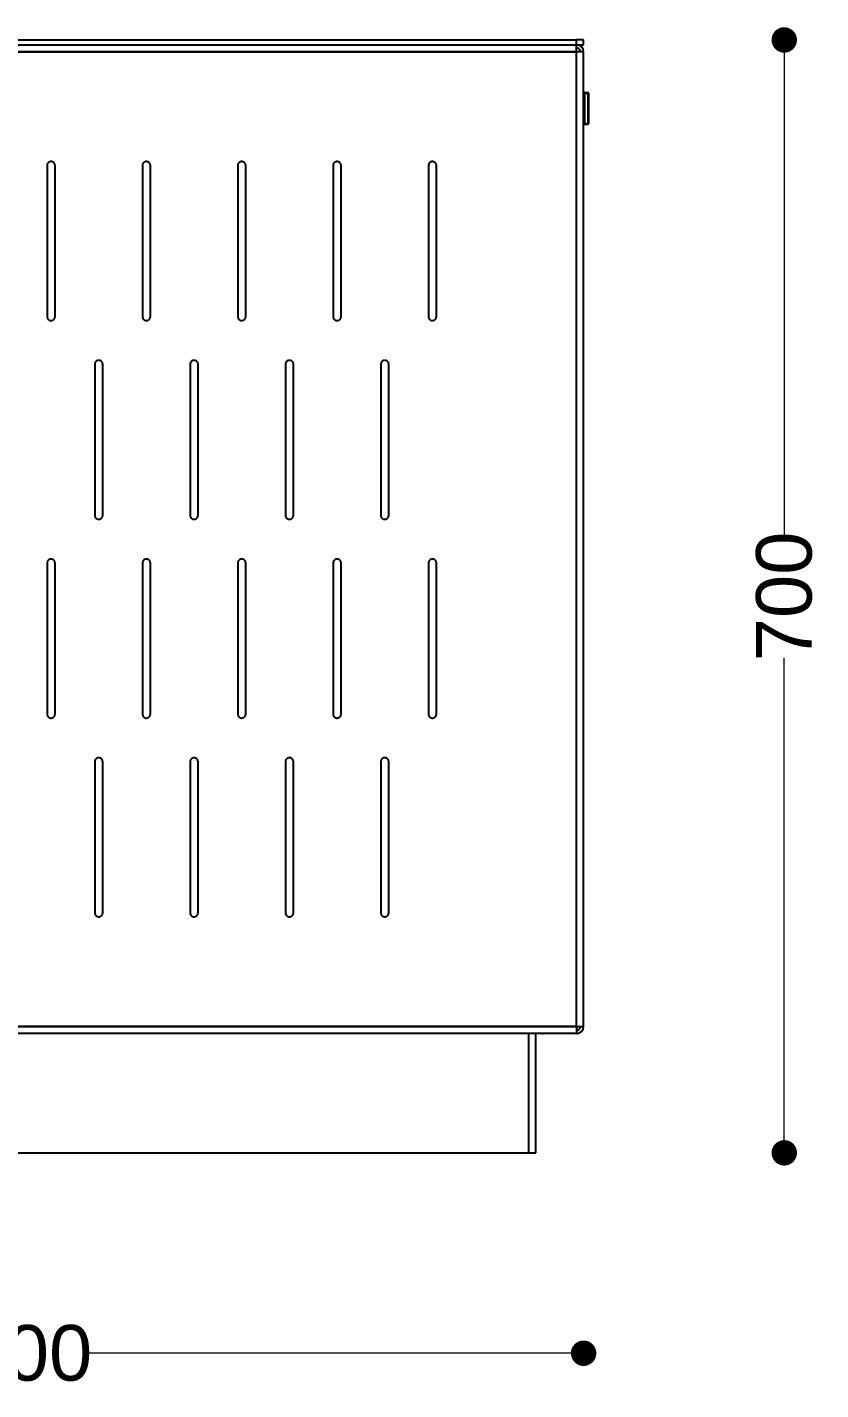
# Model space of a CAD drawing. Header units: millimetres. Extents: x 10366 to 13995, y 24552 to 29685.
# Drawn here: x 11172 to 11671, y 26145 to 27002 of the extents above; entities that cross this region are included whole.
import ezdxf

# ---------------------------------------------------------------- set-up
doc = ezdxf.new("R2010")
doc.units = ezdxf.units.MM
doc.header["$LTSCALE"] = 3
doc.layers.add('Default', color=7, linetype='Continuous')
doc.styles.get("Standard").update_dxf_attribs({"font": 'arial.ttf'})
doc.dimstyles.new('MATEUSZ', dxfattribs={"dimtxt": 35, "dimasz": 16, "dimexe": 0.18, "dimexo": 0.0625, "dimgap": 0.09, "dimtad": 0, "dimdec": 0, "dimdsep": 46, "dimtxsty": 'Standard', "dimblk": 'DOT', "dimcen": 0.09, "dimse1": 1, "dimse2": 1, "dimadec": 0, "dimazin": 0, "dimtfac": 1, "dimtdec": 0, "dimtofl": 0, "dimtmove": 0, "dimatfit": 3, "dimfxl": 1, "dimtolj": 1, "dimtzin": 0, "dimlwd": 9, "dimlwe": 9, "dimarcsym": 0})

# ---------------------------------------------------------------- blocks, each defined once
blk = doc.blocks.new('_Dot')
at = {"color": 0, "linetype": 'ByBlock', "lineweight": -2}
blk.add_line((-0.5, 0), (-1, 0), dxfattribs=at)
at = {"color": 0, "linetype": 'ByBlock', "const_width": 0.5}
blk.add_lwpolyline([(-0.25, 0, 1), (0.25, 0, 1)], format="xyb", close=True, dxfattribs=at)
blk = doc.blocks.new('*D25')
at = {"color": 0, "lineweight": 9, "transparency": 16777216}
for p, q in [((10838.08, 26167.83), (11133.53, 26167.83)), ((11506.08, 26167.83), (11210.63, 26167.83))]:
    blk.add_line(p, q, dxfattribs=at)
at = {"layer": 'Defpoints', "color": 0, "transparency": 16777216}
for p in [(10822.08, 26373.37), (11522.08, 26373.37), (11522.08, 26167.83)]:
    blk.add_point(p, dxfattribs=at)
at = {"color": 0, "lineweight": 9, "transparency": 16777216, "xscale": 16, "yscale": 16, "zscale": 16, "rotation": 180}
blk.add_blockref('_Dot', (10822.08, 26167.83), dxfattribs=at)
at = {"color": 0, "lineweight": 9, "transparency": 16777216, "xscale": 16, "yscale": 16, "zscale": 16}
blk.add_blockref('_Dot', (11522.08, 26167.83), dxfattribs=at)
at = {"color": 0, "transparency": 16777216, "insert": (11172.08, 26167.83), "char_height": 35, "attachment_point": 5}
blk.add_mtext('\\A1;700', dxfattribs=at)
blk = doc.blocks.new('*D26')
at = {"color": 0, "lineweight": 9, "transparency": 16777216}
for p, q in [((11648.36, 26977.88), (11648.36, 26682.43)), ((11648.36, 26309.88), (11648.36, 26605.32))]:
    blk.add_line(p, q, dxfattribs=at)
at = {"layer": 'Defpoints', "color": 0, "transparency": 16777216}
for p in [(11522.08, 26993.88), (11648.36, 26993.88), (11492, 26293.88)]:
    blk.add_point(p, dxfattribs=at)
at = {"color": 0, "lineweight": 9, "transparency": 16777216, "xscale": 16, "yscale": 16, "zscale": 16}
for p, rotation in [((11648.36, 26993.88), 90), ((11648.36, 26293.88), 270)]:
    blk.add_blockref('_Dot', p, dxfattribs=dict(at, rotation=rotation))
at = {"color": 0, "transparency": 16777216, "insert": (11648.36, 26643.88), "char_height": 35, "attachment_point": 5, "rotation": 90}
blk.add_mtext('\\A1;700', dxfattribs=at)

msp = doc.modelspace()

# ---------------------------------------------------------------- linework, layer by layer
at = {"layer": 'Default'}
for p, q in [((10826.57, 26993.88), (11517.59, 26993.88)), ((10826.57, 26990.88), (11517.59, 26990.88)), ((11517.59, 26990.88), (11517.59, 26993.88)), ((11522.08, 26990.88), (11522.08, 26993.88)), ((11517.59, 26986.39), (10826.57, 26986.39)), ((10826.57, 26986.39), (11517.59, 26986.39)), ((11517.59, 26373.37), (11517.59, 26986.39)), ((11522.08, 26373.37), (11522.08, 26986.39)), ((11522.16, 26960.48), (11522.16, 26941.28)), ((11522.56, 26960.88), (11524.76, 26960.88)), ((11522.56, 26960.48), (11522.56, 26941.28)), ((11522.56, 26960.48), (11524.76, 26960.48)), ((11524.76, 26960.48), (11524.76, 26941.28)), ((11525.16, 26960.48), (11525.16, 26941.28)), ((11522.56, 26941.28), (11524.76, 26941.28)), ((11522.56, 26940.88), (11524.76, 26940.88)), ((11184.45, 26914.88), (11184.45, 26819.88)), ((11189.45, 26819.88), (11189.45, 26914.88)), ((11244.45, 26914.88), (11244.45, 26819.88)), ((11249.45, 26819.88), (11249.45, 26914.88)), ((11304.45, 26914.88), (11304.45, 26819.88)), ((11309.45, 26819.88), (11309.45, 26914.88)), ((11364.45, 26914.88), (11364.45, 26819.88)), ((11369.45, 26819.88), (11369.45, 26914.88)), ((11424.45, 26914.88), (11424.45, 26819.88)), ((11429.45, 26819.88), (11429.45, 26914.88)), ((11214.45, 26789.88), (11214.45, 26694.88)), ((11219.45, 26694.88), (11219.45, 26789.88)), ((11274.45, 26789.88), (11274.45, 26694.88)), ((11279.45, 26694.88), (11279.45, 26789.88)), ((11334.45, 26789.88), (11334.45, 26694.88)), ((11339.45, 26694.88), (11339.45, 26789.88)), ((11394.45, 26789.88), (11394.45, 26694.88)), ((11399.45, 26694.88), (11399.45, 26789.88)), ((11184.45, 26664.88), (11184.45, 26569.88)), ((11189.45, 26569.88), (11189.45, 26664.88)), ((11244.45, 26664.88), (11244.45, 26569.88)), ((11249.45, 26569.88), (11249.45, 26664.88)), ((11304.45, 26664.88), (11304.45, 26569.88)), ((11309.45, 26569.88), (11309.45, 26664.88)), ((11364.45, 26664.88), (11364.45, 26569.88)), ((11369.45, 26569.88), (11369.45, 26664.88)), ((11424.45, 26664.88), (11424.45, 26569.88)), ((11429.45, 26569.88), (11429.45, 26664.88)), ((11214.45, 26539.88), (11214.45, 26444.88)), ((11219.45, 26444.88), (11219.45, 26539.88)), ((11274.45, 26539.88), (11274.45, 26444.88)), ((11279.45, 26444.88), (11279.45, 26539.88)), ((11334.45, 26539.88), (11334.45, 26444.88)), ((11339.45, 26444.88), (11339.45, 26539.88)), ((11394.45, 26539.88), (11394.45, 26444.88)), ((11399.45, 26444.88), (11399.45, 26539.88)), ((10826.57, 26373.37), (11517.59, 26373.37)), ((11517.59, 26373.37), (10826.65, 26373.37)), ((11517.59, 26368.88), (10826.57, 26368.88)), ((11487.51, 26293.88), (11487.51, 26368.88)), ((11492, 26293.88), (11492, 26368.88)), ((10856.65, 26293.88), (11487.51, 26293.88))]:
    msp.add_line(p, q, dxfattribs=at)
for points in [[(11522.08, 26993.88, 0), (11522.08, 26993.88, 0), (11522.08, 26993.88, 0), (11522.08, 26993.88, 0), (11522.08, 26993.88, 0), (11522.08, 26993.88, 0), (11522.08, 26993.88, 0), (11522.08, 26993.88, 0), (11522.08, 26993.88, 0), (11522.08, 26993.88, 0), (11522.08, 26993.88, 0), (11522.08, 26993.88, 0), (11522.07, 26993.88, 0), (11522.07, 26993.88, 0), (11522.05, 26993.88, 0), (11521.95, 26993.88, 0), (11521.52, 26993.88, 0), (11517.59, 26993.88, 0)], [(11517.59, 26990.88, 0), (11522.08, 26990.88, 0)], [(11517.59, 26986.39, 0), (11517.59, 26989.56, 0), (11517.59, 26990.56, 0), (11517.59, 26990.8, 0), (11517.59, 26990.86, 0), (11517.59, 26990.87, 0), (11517.59, 26990.87, 0), (11517.59, 26990.88, 0), (11517.59, 26990.88, 0), (11517.59, 26990.88, 0), (11517.59, 26990.88, 0), (11517.59, 26990.88, 0), (11517.59, 26990.88, 0), (11517.59, 26990.88, 0), (11517.59, 26990.88, 0), (11517.59, 26990.88, 0), (11517.59, 26990.88, 0), (11517.59, 26990.88, 0), (11517.59, 26990.88, 0)], [(11522.08, 26986.39, 0), (11522.08, 26986.39, 0), (11522.08, 26986.39, 0), (11522.08, 26986.39, 0), (11522.08, 26986.39, 0), (11522.08, 26986.39, 0), (11522.08, 26986.39, 0), (11522.08, 26986.39, 0), (11522.08, 26986.39, 0), (11522.08, 26986.39, 0), (11522.08, 26986.39, 0), (11522.08, 26986.39, 0), (11522.07, 26986.39, 0), (11522.07, 26986.39, 0), (11522.05, 26986.39, 0), (11521.95, 26986.39, 0), (11521.52, 26986.39, 0), (11517.59, 26986.39, 0)], [(11522.56, 26960.48, 0), (11522.16, 26960.48, 0)], [(11522.56, 26960.88, 0), (11522.56, 26960.88, 0), (11522.56, 26960.88, 0), (11522.56, 26960.88, 0), (11522.56, 26960.88, 0), (11522.56, 26960.88, 0), (11522.56, 26960.88, 0), (11522.56, 26960.88, 0), (11522.56, 26960.88, 0), (11522.56, 26960.88, 0), (11522.56, 26960.88, 0), (11522.56, 26960.88, 0), (11522.56, 26960.88, 0), (11522.56, 26960.88, 0), (11522.56, 26960.87, 0), (11522.56, 26960.83, 0), (11522.56, 26960.48, 0)], [(11524.76, 26960.48, 0), (11524.76, 26960.88, 0)], [(11525.16, 26960.48, 0), (11525.16, 26960.48, 0), (11525.16, 26960.48, 0), (11525.16, 26960.48, 0), (11525.16, 26960.48, 0), (11525.16, 26960.48, 0), (11525.16, 26960.48, 0), (11525.16, 26960.48, 0), (11525.16, 26960.48, 0), (11525.16, 26960.48, 0), (11525.16, 26960.48, 0), (11525.16, 26960.48, 0), (11525.16, 26960.48, 0), (11525.15, 26960.48, 0), (11525.15, 26960.48, 0), (11525.11, 26960.48, 0), (11524.76, 26960.48, 0)], [(11522.16, 26941.28, 0), (11522.16, 26941.28, 0), (11522.16, 26941.28, 0), (11522.16, 26941.28, 0), (11522.16, 26941.28, 0), (11522.16, 26941.28, 0), (11522.16, 26941.28, 0), (11522.16, 26941.28, 0), (11522.16, 26941.28, 0), (11522.16, 26941.28, 0), (11522.16, 26941.28, 0), (11522.16, 26941.28, 0), (11522.16, 26941.28, 0), (11522.16, 26941.28, 0), (11522.17, 26941.28, 0), (11522.21, 26941.28, 0), (11522.56, 26941.28, 0)], [(11522.56, 26941.28, 0), (11522.56, 26940.88, 0)], [(11524.76, 26940.88, 0), (11524.76, 26940.88, 0), (11524.76, 26940.88, 0), (11524.76, 26940.88, 0), (11524.76, 26940.88, 0), (11524.76, 26940.88, 0), (11524.76, 26940.88, 0), (11524.76, 26940.88, 0), (11524.76, 26940.88, 0), (11524.76, 26940.88, 0), (11524.76, 26940.88, 0), (11524.76, 26940.88, 0), (11524.76, 26940.88, 0), (11524.76, 26940.88, 0), (11524.76, 26940.89, 0), (11524.76, 26940.93, 0), (11524.76, 26941.28, 0)], [(11524.76, 26941.28, 0), (11525.16, 26941.28, 0)], [(11186.95, 26917.38, 0), (11186.71, 26917.36, 0), (11186.48, 26917.33, 0), (11186.25, 26917.28, 0), (11186.02, 26917.2, 0), (11185.81, 26917.1, 0), (11185.6, 26916.98, 0), (11185.4, 26916.84, 0), (11185.22, 26916.68, 0), (11185.06, 26916.51, 0), (11184.91, 26916.32, 0), (11184.78, 26916.11, 0), (11184.67, 26915.89, 0), (11184.58, 26915.66, 0), (11184.51, 26915.42, 0), (11184.47, 26915.17, 0), (11184.45, 26914.88, 0)], [(11189.45, 26914.88, 0), (11189.44, 26915.04, 0), (11189.42, 26915.27, 0), (11189.37, 26915.51, 0), (11189.29, 26915.74, 0), (11189.2, 26915.97, 0), (11189.08, 26916.19, 0), (11188.94, 26916.4, 0), (11188.77, 26916.59, 0), (11188.59, 26916.76, 0), (11188.39, 26916.92, 0), (11188.18, 26917.05, 0), (11187.95, 26917.17, 0), (11187.71, 26917.26, 0), (11187.46, 26917.32, 0), (11187.21, 26917.36, 0), (11186.95, 26917.38, 0)], [(11246.95, 26917.38, 0), (11246.71, 26917.36, 0), (11246.48, 26917.33, 0), (11246.25, 26917.28, 0), (11246.02, 26917.2, 0), (11245.81, 26917.1, 0), (11245.6, 26916.98, 0), (11245.4, 26916.84, 0), (11245.22, 26916.68, 0), (11245.06, 26916.51, 0), (11244.91, 26916.32, 0), (11244.78, 26916.11, 0), (11244.67, 26915.89, 0), (11244.58, 26915.66, 0), (11244.51, 26915.42, 0), (11244.47, 26915.17, 0), (11244.45, 26914.88, 0)], [(11249.45, 26914.88, 0), (11249.44, 26915.04, 0), (11249.42, 26915.27, 0), (11249.37, 26915.51, 0), (11249.29, 26915.74, 0), (11249.2, 26915.97, 0), (11249.08, 26916.19, 0), (11248.94, 26916.4, 0), (11248.77, 26916.59, 0), (11248.59, 26916.76, 0), (11248.39, 26916.92, 0), (11248.18, 26917.05, 0), (11247.95, 26917.17, 0), (11247.71, 26917.26, 0), (11247.46, 26917.32, 0), (11247.21, 26917.36, 0), (11246.95, 26917.38, 0)], [(11306.95, 26917.38, 0), (11306.71, 26917.36, 0), (11306.48, 26917.33, 0), (11306.25, 26917.28, 0), (11306.02, 26917.2, 0), (11305.81, 26917.1, 0), (11305.6, 26916.98, 0), (11305.4, 26916.84, 0), (11305.22, 26916.68, 0), (11305.06, 26916.51, 0), (11304.91, 26916.32, 0), (11304.78, 26916.11, 0), (11304.67, 26915.89, 0), (11304.58, 26915.66, 0), (11304.51, 26915.42, 0), (11304.47, 26915.17, 0), (11304.45, 26914.88, 0)], [(11309.45, 26914.88, 0), (11309.44, 26915.04, 0), (11309.42, 26915.27, 0), (11309.37, 26915.51, 0), (11309.29, 26915.74, 0), (11309.2, 26915.97, 0), (11309.08, 26916.19, 0), (11308.94, 26916.4, 0), (11308.77, 26916.59, 0), (11308.59, 26916.76, 0), (11308.39, 26916.92, 0), (11308.18, 26917.05, 0), (11307.95, 26917.17, 0), (11307.71, 26917.26, 0), (11307.46, 26917.32, 0), (11307.21, 26917.36, 0), (11306.95, 26917.38, 0)], [(11366.95, 26917.38, 0), (11366.71, 26917.36, 0), (11366.48, 26917.33, 0), (11366.25, 26917.28, 0), (11366.02, 26917.2, 0), (11365.81, 26917.1, 0), (11365.6, 26916.98, 0), (11365.4, 26916.84, 0), (11365.22, 26916.68, 0), (11365.06, 26916.51, 0), (11364.91, 26916.32, 0), (11364.78, 26916.11, 0), (11364.67, 26915.89, 0), (11364.58, 26915.66, 0), (11364.51, 26915.42, 0), (11364.47, 26915.17, 0), (11364.45, 26914.88, 0)], [(11369.45, 26914.88, 0), (11369.44, 26915.04, 0), (11369.42, 26915.27, 0), (11369.37, 26915.51, 0), (11369.29, 26915.74, 0), (11369.2, 26915.97, 0), (11369.08, 26916.19, 0), (11368.94, 26916.4, 0), (11368.77, 26916.59, 0), (11368.59, 26916.76, 0), (11368.39, 26916.92, 0), (11368.18, 26917.05, 0), (11367.95, 26917.17, 0), (11367.71, 26917.26, 0), (11367.46, 26917.32, 0), (11367.21, 26917.36, 0), (11366.95, 26917.38, 0)], [(11426.95, 26917.38, 0), (11426.71, 26917.36, 0), (11426.48, 26917.33, 0), (11426.25, 26917.28, 0), (11426.02, 26917.2, 0), (11425.81, 26917.1, 0), (11425.6, 26916.98, 0), (11425.4, 26916.84, 0), (11425.22, 26916.68, 0), (11425.06, 26916.51, 0), (11424.91, 26916.32, 0), (11424.78, 26916.11, 0), (11424.67, 26915.89, 0), (11424.58, 26915.66, 0), (11424.51, 26915.42, 0), (11424.47, 26915.17, 0), (11424.45, 26914.88, 0)], [(11429.45, 26914.88, 0), (11429.44, 26915.04, 0), (11429.42, 26915.27, 0), (11429.37, 26915.51, 0), (11429.29, 26915.74, 0), (11429.2, 26915.97, 0), (11429.08, 26916.19, 0), (11428.94, 26916.4, 0), (11428.77, 26916.59, 0), (11428.59, 26916.76, 0), (11428.39, 26916.92, 0), (11428.18, 26917.05, 0), (11427.95, 26917.17, 0), (11427.71, 26917.26, 0), (11427.46, 26917.32, 0), (11427.21, 26917.36, 0), (11426.95, 26917.38, 0)], [(11184.45, 26819.88, 0), (11184.46, 26819.71, 0), (11184.48, 26819.48, 0), (11184.53, 26819.24, 0), (11184.61, 26819.01, 0), (11184.7, 26818.78, 0), (11184.82, 26818.56, 0), (11184.97, 26818.36, 0), (11185.13, 26818.16, 0), (11185.31, 26817.99, 0), (11185.51, 26817.83, 0), (11185.72, 26817.7, 0), (11185.95, 26817.58, 0), (11186.19, 26817.49, 0), (11186.44, 26817.43, 0), (11186.69, 26817.39, 0), (11186.95, 26817.38, 0)], [(11186.95, 26817.38, 0), (11187.19, 26817.39, 0), (11187.42, 26817.42, 0), (11187.65, 26817.48, 0), (11187.88, 26817.55, 0), (11188.09, 26817.65, 0), (11188.3, 26817.77, 0), (11188.5, 26817.91, 0), (11188.68, 26818.07, 0), (11188.84, 26818.24, 0), (11188.99, 26818.44, 0), (11189.12, 26818.64, 0), (11189.23, 26818.86, 0), (11189.32, 26819.09, 0), (11189.39, 26819.33, 0), (11189.43, 26819.58, 0), (11189.45, 26819.88, 0)], [(11244.45, 26819.88, 0), (11244.46, 26819.71, 0), (11244.48, 26819.48, 0), (11244.53, 26819.24, 0), (11244.61, 26819.01, 0), (11244.7, 26818.78, 0), (11244.82, 26818.56, 0), (11244.97, 26818.36, 0), (11245.13, 26818.16, 0), (11245.31, 26817.99, 0), (11245.51, 26817.83, 0), (11245.72, 26817.7, 0), (11245.95, 26817.58, 0), (11246.19, 26817.49, 0), (11246.44, 26817.43, 0), (11246.69, 26817.39, 0), (11246.95, 26817.38, 0)], [(11246.95, 26817.38, 0), (11247.19, 26817.39, 0), (11247.42, 26817.42, 0), (11247.65, 26817.48, 0), (11247.88, 26817.55, 0), (11248.09, 26817.65, 0), (11248.3, 26817.77, 0), (11248.5, 26817.91, 0), (11248.68, 26818.07, 0), (11248.84, 26818.24, 0), (11248.99, 26818.44, 0), (11249.12, 26818.64, 0), (11249.23, 26818.86, 0), (11249.32, 26819.09, 0), (11249.39, 26819.33, 0), (11249.43, 26819.58, 0), (11249.45, 26819.88, 0)], [(11304.45, 26819.88, 0), (11304.46, 26819.71, 0), (11304.48, 26819.48, 0), (11304.53, 26819.24, 0), (11304.61, 26819.01, 0), (11304.7, 26818.78, 0), (11304.82, 26818.56, 0), (11304.97, 26818.36, 0), (11305.13, 26818.16, 0), (11305.31, 26817.99, 0), (11305.51, 26817.83, 0), (11305.72, 26817.7, 0), (11305.95, 26817.58, 0), (11306.19, 26817.49, 0), (11306.44, 26817.43, 0), (11306.69, 26817.39, 0), (11306.95, 26817.38, 0)], [(11306.95, 26817.38, 0), (11307.19, 26817.39, 0), (11307.42, 26817.42, 0), (11307.65, 26817.48, 0), (11307.88, 26817.55, 0), (11308.09, 26817.65, 0), (11308.3, 26817.77, 0), (11308.5, 26817.91, 0), (11308.68, 26818.07, 0), (11308.84, 26818.24, 0), (11308.99, 26818.44, 0), (11309.12, 26818.64, 0), (11309.23, 26818.86, 0), (11309.32, 26819.09, 0), (11309.39, 26819.33, 0), (11309.43, 26819.58, 0), (11309.45, 26819.88, 0)], [(11364.45, 26819.88, 0), (11364.46, 26819.71, 0), (11364.48, 26819.48, 0), (11364.53, 26819.24, 0), (11364.61, 26819.01, 0), (11364.7, 26818.78, 0), (11364.82, 26818.56, 0), (11364.97, 26818.36, 0), (11365.13, 26818.16, 0), (11365.31, 26817.99, 0), (11365.51, 26817.83, 0), (11365.72, 26817.7, 0), (11365.95, 26817.58, 0), (11366.19, 26817.49, 0), (11366.44, 26817.43, 0), (11366.69, 26817.39, 0), (11366.95, 26817.38, 0)], [(11366.95, 26817.38, 0), (11367.19, 26817.39, 0), (11367.42, 26817.42, 0), (11367.65, 26817.48, 0), (11367.88, 26817.55, 0), (11368.09, 26817.65, 0), (11368.3, 26817.77, 0), (11368.5, 26817.91, 0), (11368.68, 26818.07, 0), (11368.84, 26818.24, 0), (11368.99, 26818.44, 0), (11369.12, 26818.64, 0), (11369.23, 26818.86, 0), (11369.32, 26819.09, 0), (11369.39, 26819.33, 0), (11369.43, 26819.58, 0), (11369.45, 26819.88, 0)], [(11424.45, 26819.88, 0), (11424.46, 26819.71, 0), (11424.48, 26819.48, 0), (11424.53, 26819.24, 0), (11424.61, 26819.01, 0), (11424.7, 26818.78, 0), (11424.82, 26818.56, 0), (11424.97, 26818.36, 0), (11425.13, 26818.16, 0), (11425.31, 26817.99, 0), (11425.51, 26817.83, 0), (11425.72, 26817.7, 0), (11425.95, 26817.58, 0), (11426.19, 26817.49, 0), (11426.44, 26817.43, 0), (11426.69, 26817.39, 0), (11426.95, 26817.38, 0)], [(11426.95, 26817.38, 0), (11427.19, 26817.39, 0), (11427.42, 26817.42, 0), (11427.65, 26817.48, 0), (11427.88, 26817.55, 0), (11428.09, 26817.65, 0), (11428.3, 26817.77, 0), (11428.5, 26817.91, 0), (11428.68, 26818.07, 0), (11428.84, 26818.24, 0), (11428.99, 26818.44, 0), (11429.12, 26818.64, 0), (11429.23, 26818.86, 0), (11429.32, 26819.09, 0), (11429.39, 26819.33, 0), (11429.43, 26819.58, 0), (11429.45, 26819.88, 0)], [(11216.95, 26792.38, 0), (11216.71, 26792.36, 0), (11216.48, 26792.33, 0), (11216.25, 26792.28, 0), (11216.02, 26792.2, 0), (11215.81, 26792.1, 0), (11215.6, 26791.98, 0), (11215.4, 26791.84, 0), (11215.22, 26791.68, 0), (11215.06, 26791.51, 0), (11214.91, 26791.32, 0), (11214.78, 26791.11, 0), (11214.67, 26790.89, 0), (11214.58, 26790.66, 0), (11214.51, 26790.42, 0), (11214.47, 26790.17, 0), (11214.45, 26789.88, 0)], [(11219.45, 26789.88, 0), (11219.44, 26790.04, 0), (11219.42, 26790.27, 0), (11219.37, 26790.51, 0), (11219.29, 26790.74, 0), (11219.2, 26790.97, 0), (11219.08, 26791.19, 0), (11218.94, 26791.4, 0), (11218.77, 26791.59, 0), (11218.59, 26791.76, 0), (11218.39, 26791.92, 0), (11218.18, 26792.05, 0), (11217.95, 26792.17, 0), (11217.71, 26792.26, 0), (11217.46, 26792.32, 0), (11217.21, 26792.36, 0), (11216.95, 26792.38, 0)], [(11276.95, 26792.38, 0), (11276.71, 26792.36, 0), (11276.48, 26792.33, 0), (11276.25, 26792.28, 0), (11276.02, 26792.2, 0), (11275.81, 26792.1, 0), (11275.6, 26791.98, 0), (11275.4, 26791.84, 0), (11275.22, 26791.68, 0), (11275.06, 26791.51, 0), (11274.91, 26791.32, 0), (11274.78, 26791.11, 0), (11274.67, 26790.89, 0), (11274.58, 26790.66, 0), (11274.51, 26790.42, 0), (11274.47, 26790.17, 0), (11274.45, 26789.88, 0)], [(11279.45, 26789.88, 0), (11279.44, 26790.04, 0), (11279.42, 26790.27, 0), (11279.37, 26790.51, 0), (11279.29, 26790.74, 0), (11279.2, 26790.97, 0), (11279.08, 26791.19, 0), (11278.94, 26791.4, 0), (11278.77, 26791.59, 0), (11278.59, 26791.76, 0), (11278.39, 26791.92, 0), (11278.18, 26792.05, 0), (11277.95, 26792.17, 0), (11277.71, 26792.26, 0), (11277.46, 26792.32, 0), (11277.21, 26792.36, 0), (11276.95, 26792.38, 0)], [(11336.95, 26792.38, 0), (11336.71, 26792.36, 0), (11336.48, 26792.33, 0), (11336.25, 26792.28, 0), (11336.02, 26792.2, 0), (11335.81, 26792.1, 0), (11335.6, 26791.98, 0), (11335.4, 26791.84, 0), (11335.22, 26791.68, 0), (11335.06, 26791.51, 0), (11334.91, 26791.32, 0), (11334.78, 26791.11, 0), (11334.67, 26790.89, 0), (11334.58, 26790.66, 0), (11334.51, 26790.42, 0), (11334.47, 26790.17, 0), (11334.45, 26789.88, 0)], [(11339.45, 26789.88, 0), (11339.44, 26790.04, 0), (11339.42, 26790.27, 0), (11339.37, 26790.51, 0), (11339.29, 26790.74, 0), (11339.2, 26790.97, 0), (11339.08, 26791.19, 0), (11338.94, 26791.4, 0), (11338.77, 26791.59, 0), (11338.59, 26791.76, 0), (11338.39, 26791.92, 0), (11338.18, 26792.05, 0), (11337.95, 26792.17, 0), (11337.71, 26792.26, 0), (11337.46, 26792.32, 0), (11337.21, 26792.36, 0), (11336.95, 26792.38, 0)], [(11396.95, 26792.38, 0), (11396.71, 26792.36, 0), (11396.48, 26792.33, 0), (11396.25, 26792.28, 0), (11396.02, 26792.2, 0), (11395.81, 26792.1, 0), (11395.6, 26791.98, 0), (11395.4, 26791.84, 0), (11395.22, 26791.68, 0), (11395.06, 26791.51, 0), (11394.91, 26791.32, 0), (11394.78, 26791.11, 0), (11394.67, 26790.89, 0), (11394.58, 26790.66, 0), (11394.51, 26790.42, 0), (11394.47, 26790.17, 0), (11394.45, 26789.88, 0)], [(11399.45, 26789.88, 0), (11399.44, 26790.04, 0), (11399.42, 26790.27, 0), (11399.37, 26790.51, 0), (11399.29, 26790.74, 0), (11399.2, 26790.97, 0), (11399.08, 26791.19, 0), (11398.94, 26791.4, 0), (11398.77, 26791.59, 0), (11398.59, 26791.76, 0), (11398.39, 26791.92, 0), (11398.18, 26792.05, 0), (11397.95, 26792.17, 0), (11397.71, 26792.26, 0), (11397.46, 26792.32, 0), (11397.21, 26792.36, 0), (11396.95, 26792.38, 0)], [(11214.45, 26694.88, 0), (11214.46, 26694.71, 0), (11214.48, 26694.48, 0), (11214.53, 26694.24, 0), (11214.61, 26694.01, 0), (11214.7, 26693.78, 0), (11214.82, 26693.56, 0), (11214.97, 26693.36, 0), (11215.13, 26693.16, 0), (11215.31, 26692.99, 0), (11215.51, 26692.83, 0), (11215.72, 26692.7, 0), (11215.95, 26692.58, 0), (11216.19, 26692.49, 0), (11216.44, 26692.43, 0), (11216.69, 26692.39, 0), (11216.95, 26692.38, 0)], [(11216.95, 26692.38, 0), (11217.19, 26692.39, 0), (11217.42, 26692.42, 0), (11217.65, 26692.48, 0), (11217.88, 26692.55, 0), (11218.09, 26692.65, 0), (11218.3, 26692.77, 0), (11218.5, 26692.91, 0), (11218.68, 26693.07, 0), (11218.84, 26693.24, 0), (11218.99, 26693.44, 0), (11219.12, 26693.64, 0), (11219.23, 26693.86, 0), (11219.32, 26694.09, 0), (11219.39, 26694.33, 0), (11219.43, 26694.58, 0), (11219.45, 26694.88, 0)], [(11274.45, 26694.88, 0), (11274.46, 26694.71, 0), (11274.48, 26694.48, 0), (11274.53, 26694.24, 0), (11274.61, 26694.01, 0), (11274.7, 26693.78, 0), (11274.82, 26693.56, 0), (11274.97, 26693.36, 0), (11275.13, 26693.16, 0), (11275.31, 26692.99, 0), (11275.51, 26692.83, 0), (11275.72, 26692.7, 0), (11275.95, 26692.58, 0), (11276.19, 26692.49, 0), (11276.44, 26692.43, 0), (11276.69, 26692.39, 0), (11276.95, 26692.38, 0)], [(11276.95, 26692.38, 0), (11277.19, 26692.39, 0), (11277.42, 26692.42, 0), (11277.65, 26692.48, 0), (11277.88, 26692.55, 0), (11278.09, 26692.65, 0), (11278.3, 26692.77, 0), (11278.5, 26692.91, 0), (11278.68, 26693.07, 0), (11278.84, 26693.24, 0), (11278.99, 26693.44, 0), (11279.12, 26693.64, 0), (11279.23, 26693.86, 0), (11279.32, 26694.09, 0), (11279.39, 26694.33, 0), (11279.43, 26694.58, 0), (11279.45, 26694.88, 0)], [(11334.45, 26694.88, 0), (11334.46, 26694.71, 0), (11334.48, 26694.48, 0), (11334.53, 26694.24, 0), (11334.61, 26694.01, 0), (11334.7, 26693.78, 0), (11334.82, 26693.56, 0), (11334.97, 26693.36, 0), (11335.13, 26693.16, 0), (11335.31, 26692.99, 0), (11335.51, 26692.83, 0), (11335.72, 26692.7, 0), (11335.95, 26692.58, 0), (11336.19, 26692.49, 0), (11336.44, 26692.43, 0), (11336.69, 26692.39, 0), (11336.95, 26692.38, 0)], [(11336.95, 26692.38, 0), (11337.19, 26692.39, 0), (11337.42, 26692.42, 0), (11337.65, 26692.48, 0), (11337.88, 26692.55, 0), (11338.09, 26692.65, 0), (11338.3, 26692.77, 0), (11338.5, 26692.91, 0), (11338.68, 26693.07, 0), (11338.84, 26693.24, 0), (11338.99, 26693.44, 0), (11339.12, 26693.64, 0), (11339.23, 26693.86, 0), (11339.32, 26694.09, 0), (11339.39, 26694.33, 0), (11339.43, 26694.58, 0), (11339.45, 26694.88, 0)], [(11394.45, 26694.88, 0), (11394.46, 26694.71, 0), (11394.48, 26694.48, 0), (11394.53, 26694.24, 0), (11394.61, 26694.01, 0), (11394.7, 26693.78, 0), (11394.82, 26693.56, 0), (11394.97, 26693.36, 0), (11395.13, 26693.16, 0), (11395.31, 26692.99, 0), (11395.51, 26692.83, 0), (11395.72, 26692.7, 0), (11395.95, 26692.58, 0), (11396.19, 26692.49, 0), (11396.44, 26692.43, 0), (11396.69, 26692.39, 0), (11396.95, 26692.38, 0)], [(11396.95, 26692.38, 0), (11397.19, 26692.39, 0), (11397.42, 26692.42, 0), (11397.65, 26692.48, 0), (11397.88, 26692.55, 0), (11398.09, 26692.65, 0), (11398.3, 26692.77, 0), (11398.5, 26692.91, 0), (11398.68, 26693.07, 0), (11398.84, 26693.24, 0), (11398.99, 26693.44, 0), (11399.12, 26693.64, 0), (11399.23, 26693.86, 0), (11399.32, 26694.09, 0), (11399.39, 26694.33, 0), (11399.43, 26694.58, 0), (11399.45, 26694.88, 0)], [(11186.95, 26667.38, 0), (11186.71, 26667.36, 0), (11186.48, 26667.33, 0), (11186.25, 26667.28, 0), (11186.02, 26667.2, 0), (11185.81, 26667.1, 0), (11185.6, 26666.98, 0), (11185.4, 26666.84, 0), (11185.22, 26666.68, 0), (11185.06, 26666.51, 0), (11184.91, 26666.32, 0), (11184.78, 26666.11, 0), (11184.67, 26665.89, 0), (11184.58, 26665.66, 0), (11184.51, 26665.42, 0), (11184.47, 26665.17, 0), (11184.45, 26664.88, 0)], [(11189.45, 26664.88, 0), (11189.44, 26665.04, 0), (11189.42, 26665.27, 0), (11189.37, 26665.51, 0), (11189.29, 26665.74, 0), (11189.2, 26665.97, 0), (11189.08, 26666.19, 0), (11188.94, 26666.4, 0), (11188.77, 26666.59, 0), (11188.59, 26666.76, 0), (11188.39, 26666.92, 0), (11188.18, 26667.05, 0), (11187.95, 26667.17, 0), (11187.71, 26667.26, 0), (11187.46, 26667.32, 0), (11187.21, 26667.36, 0), (11186.95, 26667.38, 0)], [(11246.95, 26667.38, 0), (11246.71, 26667.36, 0), (11246.48, 26667.33, 0), (11246.25, 26667.28, 0), (11246.02, 26667.2, 0), (11245.81, 26667.1, 0), (11245.6, 26666.98, 0), (11245.4, 26666.84, 0), (11245.22, 26666.68, 0), (11245.06, 26666.51, 0), (11244.91, 26666.32, 0), (11244.78, 26666.11, 0), (11244.67, 26665.89, 0), (11244.58, 26665.66, 0), (11244.51, 26665.42, 0), (11244.47, 26665.17, 0), (11244.45, 26664.88, 0)], [(11249.45, 26664.88, 0), (11249.44, 26665.04, 0), (11249.42, 26665.27, 0), (11249.37, 26665.51, 0), (11249.29, 26665.74, 0), (11249.2, 26665.97, 0), (11249.08, 26666.19, 0), (11248.94, 26666.4, 0), (11248.77, 26666.59, 0), (11248.59, 26666.76, 0), (11248.39, 26666.92, 0), (11248.18, 26667.05, 0), (11247.95, 26667.17, 0), (11247.71, 26667.26, 0), (11247.46, 26667.32, 0), (11247.21, 26667.36, 0), (11246.95, 26667.38, 0)], [(11306.95, 26667.38, 0), (11306.71, 26667.36, 0), (11306.48, 26667.33, 0), (11306.25, 26667.28, 0), (11306.02, 26667.2, 0), (11305.81, 26667.1, 0), (11305.6, 26666.98, 0), (11305.4, 26666.84, 0), (11305.22, 26666.68, 0), (11305.06, 26666.51, 0), (11304.91, 26666.32, 0), (11304.78, 26666.11, 0), (11304.67, 26665.89, 0), (11304.58, 26665.66, 0), (11304.51, 26665.42, 0), (11304.47, 26665.17, 0), (11304.45, 26664.88, 0)], [(11309.45, 26664.88, 0), (11309.44, 26665.04, 0), (11309.42, 26665.27, 0), (11309.37, 26665.51, 0), (11309.29, 26665.74, 0), (11309.2, 26665.97, 0), (11309.08, 26666.19, 0), (11308.94, 26666.4, 0), (11308.77, 26666.59, 0), (11308.59, 26666.76, 0), (11308.39, 26666.92, 0), (11308.18, 26667.05, 0), (11307.95, 26667.17, 0), (11307.71, 26667.26, 0), (11307.46, 26667.32, 0), (11307.21, 26667.36, 0), (11306.95, 26667.38, 0)], [(11366.95, 26667.38, 0), (11366.71, 26667.36, 0), (11366.48, 26667.33, 0), (11366.25, 26667.28, 0), (11366.02, 26667.2, 0), (11365.81, 26667.1, 0), (11365.6, 26666.98, 0), (11365.4, 26666.84, 0), (11365.22, 26666.68, 0), (11365.06, 26666.51, 0), (11364.91, 26666.32, 0), (11364.78, 26666.11, 0), (11364.67, 26665.89, 0), (11364.58, 26665.66, 0), (11364.51, 26665.42, 0), (11364.47, 26665.17, 0), (11364.45, 26664.88, 0)], [(11369.45, 26664.88, 0), (11369.44, 26665.04, 0), (11369.42, 26665.27, 0), (11369.37, 26665.51, 0), (11369.29, 26665.74, 0), (11369.2, 26665.97, 0), (11369.08, 26666.19, 0), (11368.94, 26666.4, 0), (11368.77, 26666.59, 0), (11368.59, 26666.76, 0), (11368.39, 26666.92, 0), (11368.18, 26667.05, 0), (11367.95, 26667.17, 0), (11367.71, 26667.26, 0), (11367.46, 26667.32, 0), (11367.21, 26667.36, 0), (11366.95, 26667.38, 0)], [(11426.95, 26667.38, 0), (11426.71, 26667.36, 0), (11426.48, 26667.33, 0), (11426.25, 26667.28, 0), (11426.02, 26667.2, 0), (11425.81, 26667.1, 0), (11425.6, 26666.98, 0), (11425.4, 26666.84, 0), (11425.22, 26666.68, 0), (11425.06, 26666.51, 0), (11424.91, 26666.32, 0), (11424.78, 26666.11, 0), (11424.67, 26665.89, 0), (11424.58, 26665.66, 0), (11424.51, 26665.42, 0), (11424.47, 26665.17, 0), (11424.45, 26664.88, 0)], [(11429.45, 26664.88, 0), (11429.44, 26665.04, 0), (11429.42, 26665.27, 0), (11429.37, 26665.51, 0), (11429.29, 26665.74, 0), (11429.2, 26665.97, 0), (11429.08, 26666.19, 0), (11428.94, 26666.4, 0), (11428.77, 26666.59, 0), (11428.59, 26666.76, 0), (11428.39, 26666.92, 0), (11428.18, 26667.05, 0), (11427.95, 26667.17, 0), (11427.71, 26667.26, 0), (11427.46, 26667.32, 0), (11427.21, 26667.36, 0), (11426.95, 26667.38, 0)], [(11184.45, 26569.88, 0), (11184.46, 26569.71, 0), (11184.48, 26569.48, 0), (11184.53, 26569.24, 0), (11184.61, 26569.01, 0), (11184.7, 26568.78, 0), (11184.82, 26568.56, 0), (11184.97, 26568.36, 0), (11185.13, 26568.16, 0), (11185.31, 26567.99, 0), (11185.51, 26567.83, 0), (11185.72, 26567.7, 0), (11185.95, 26567.58, 0), (11186.19, 26567.49, 0), (11186.44, 26567.43, 0), (11186.69, 26567.39, 0), (11186.95, 26567.38, 0)], [(11186.95, 26567.38, 0), (11187.19, 26567.39, 0), (11187.42, 26567.42, 0), (11187.65, 26567.48, 0), (11187.88, 26567.55, 0), (11188.09, 26567.65, 0), (11188.3, 26567.77, 0), (11188.5, 26567.91, 0), (11188.68, 26568.07, 0), (11188.84, 26568.24, 0), (11188.99, 26568.44, 0), (11189.12, 26568.64, 0), (11189.23, 26568.86, 0), (11189.32, 26569.09, 0), (11189.39, 26569.33, 0), (11189.43, 26569.58, 0), (11189.45, 26569.88, 0)], [(11244.45, 26569.88, 0), (11244.46, 26569.71, 0), (11244.48, 26569.48, 0), (11244.53, 26569.24, 0), (11244.61, 26569.01, 0), (11244.7, 26568.78, 0), (11244.82, 26568.56, 0), (11244.97, 26568.36, 0), (11245.13, 26568.16, 0), (11245.31, 26567.99, 0), (11245.51, 26567.83, 0), (11245.72, 26567.7, 0), (11245.95, 26567.58, 0), (11246.19, 26567.49, 0), (11246.44, 26567.43, 0), (11246.69, 26567.39, 0), (11246.95, 26567.38, 0)], [(11246.95, 26567.38, 0), (11247.19, 26567.39, 0), (11247.42, 26567.42, 0), (11247.65, 26567.48, 0), (11247.88, 26567.55, 0), (11248.09, 26567.65, 0), (11248.3, 26567.77, 0), (11248.5, 26567.91, 0), (11248.68, 26568.07, 0), (11248.84, 26568.24, 0), (11248.99, 26568.44, 0), (11249.12, 26568.64, 0), (11249.23, 26568.86, 0), (11249.32, 26569.09, 0), (11249.39, 26569.33, 0), (11249.43, 26569.58, 0), (11249.45, 26569.88, 0)], [(11304.45, 26569.88, 0), (11304.46, 26569.71, 0), (11304.48, 26569.48, 0), (11304.53, 26569.24, 0), (11304.61, 26569.01, 0), (11304.7, 26568.78, 0), (11304.82, 26568.56, 0), (11304.97, 26568.36, 0), (11305.13, 26568.16, 0), (11305.31, 26567.99, 0), (11305.51, 26567.83, 0), (11305.72, 26567.7, 0), (11305.95, 26567.58, 0), (11306.19, 26567.49, 0), (11306.44, 26567.43, 0), (11306.69, 26567.39, 0), (11306.95, 26567.38, 0)], [(11306.95, 26567.38, 0), (11307.19, 26567.39, 0), (11307.42, 26567.42, 0), (11307.65, 26567.48, 0), (11307.88, 26567.55, 0), (11308.09, 26567.65, 0), (11308.3, 26567.77, 0), (11308.5, 26567.91, 0), (11308.68, 26568.07, 0), (11308.84, 26568.24, 0), (11308.99, 26568.44, 0), (11309.12, 26568.64, 0), (11309.23, 26568.86, 0), (11309.32, 26569.09, 0), (11309.39, 26569.33, 0), (11309.43, 26569.58, 0), (11309.45, 26569.88, 0)], [(11364.45, 26569.88, 0), (11364.46, 26569.71, 0), (11364.48, 26569.48, 0), (11364.53, 26569.24, 0), (11364.61, 26569.01, 0), (11364.7, 26568.78, 0), (11364.82, 26568.56, 0), (11364.97, 26568.36, 0), (11365.13, 26568.16, 0), (11365.31, 26567.99, 0), (11365.51, 26567.83, 0), (11365.72, 26567.7, 0), (11365.95, 26567.58, 0), (11366.19, 26567.49, 0), (11366.44, 26567.43, 0), (11366.69, 26567.39, 0), (11366.95, 26567.38, 0)], [(11366.95, 26567.38, 0), (11367.19, 26567.39, 0), (11367.42, 26567.42, 0), (11367.65, 26567.48, 0), (11367.88, 26567.55, 0), (11368.09, 26567.65, 0), (11368.3, 26567.77, 0), (11368.5, 26567.91, 0), (11368.68, 26568.07, 0), (11368.84, 26568.24, 0), (11368.99, 26568.44, 0), (11369.12, 26568.64, 0), (11369.23, 26568.86, 0), (11369.32, 26569.09, 0), (11369.39, 26569.33, 0), (11369.43, 26569.58, 0), (11369.45, 26569.88, 0)], [(11424.45, 26569.88, 0), (11424.46, 26569.71, 0), (11424.48, 26569.48, 0), (11424.53, 26569.24, 0), (11424.61, 26569.01, 0), (11424.7, 26568.78, 0), (11424.82, 26568.56, 0), (11424.97, 26568.36, 0), (11425.13, 26568.16, 0), (11425.31, 26567.99, 0), (11425.51, 26567.83, 0), (11425.72, 26567.7, 0), (11425.95, 26567.58, 0), (11426.19, 26567.49, 0), (11426.44, 26567.43, 0), (11426.69, 26567.39, 0), (11426.95, 26567.38, 0)], [(11426.95, 26567.38, 0), (11427.19, 26567.39, 0), (11427.42, 26567.42, 0), (11427.65, 26567.48, 0), (11427.88, 26567.55, 0), (11428.09, 26567.65, 0), (11428.3, 26567.77, 0), (11428.5, 26567.91, 0), (11428.68, 26568.07, 0), (11428.84, 26568.24, 0), (11428.99, 26568.44, 0), (11429.12, 26568.64, 0), (11429.23, 26568.86, 0), (11429.32, 26569.09, 0), (11429.39, 26569.33, 0), (11429.43, 26569.58, 0), (11429.45, 26569.88, 0)], [(11216.95, 26542.38, 0), (11216.71, 26542.36, 0), (11216.48, 26542.33, 0), (11216.25, 26542.28, 0), (11216.02, 26542.2, 0), (11215.81, 26542.1, 0), (11215.6, 26541.98, 0), (11215.4, 26541.84, 0), (11215.22, 26541.68, 0), (11215.06, 26541.51, 0), (11214.91, 26541.32, 0), (11214.78, 26541.11, 0), (11214.67, 26540.89, 0), (11214.58, 26540.66, 0), (11214.51, 26540.42, 0), (11214.47, 26540.17, 0), (11214.45, 26539.88, 0)], [(11219.45, 26539.88, 0), (11219.44, 26540.04, 0), (11219.42, 26540.27, 0), (11219.37, 26540.51, 0), (11219.29, 26540.74, 0), (11219.2, 26540.97, 0), (11219.08, 26541.19, 0), (11218.94, 26541.4, 0), (11218.77, 26541.59, 0), (11218.59, 26541.76, 0), (11218.39, 26541.92, 0), (11218.18, 26542.05, 0), (11217.95, 26542.17, 0), (11217.71, 26542.26, 0), (11217.46, 26542.32, 0), (11217.21, 26542.36, 0), (11216.95, 26542.38, 0)], [(11276.95, 26542.38, 0), (11276.71, 26542.36, 0), (11276.48, 26542.33, 0), (11276.25, 26542.28, 0), (11276.02, 26542.2, 0), (11275.81, 26542.1, 0), (11275.6, 26541.98, 0), (11275.4, 26541.84, 0), (11275.22, 26541.68, 0), (11275.06, 26541.51, 0), (11274.91, 26541.32, 0), (11274.78, 26541.11, 0), (11274.67, 26540.89, 0), (11274.58, 26540.66, 0), (11274.51, 26540.42, 0), (11274.47, 26540.17, 0), (11274.45, 26539.88, 0)], [(11279.45, 26539.88, 0), (11279.44, 26540.04, 0), (11279.42, 26540.27, 0), (11279.37, 26540.51, 0), (11279.29, 26540.74, 0), (11279.2, 26540.97, 0), (11279.08, 26541.19, 0), (11278.94, 26541.4, 0), (11278.77, 26541.59, 0), (11278.59, 26541.76, 0), (11278.39, 26541.92, 0), (11278.18, 26542.05, 0), (11277.95, 26542.17, 0), (11277.71, 26542.26, 0), (11277.46, 26542.32, 0), (11277.21, 26542.36, 0), (11276.95, 26542.38, 0)], [(11336.95, 26542.38, 0), (11336.71, 26542.36, 0), (11336.48, 26542.33, 0), (11336.25, 26542.28, 0), (11336.02, 26542.2, 0), (11335.81, 26542.1, 0), (11335.6, 26541.98, 0), (11335.4, 26541.84, 0), (11335.22, 26541.68, 0), (11335.06, 26541.51, 0), (11334.91, 26541.32, 0), (11334.78, 26541.11, 0), (11334.67, 26540.89, 0), (11334.58, 26540.66, 0), (11334.51, 26540.42, 0), (11334.47, 26540.17, 0), (11334.45, 26539.88, 0)], [(11339.45, 26539.88, 0), (11339.44, 26540.04, 0), (11339.42, 26540.27, 0), (11339.37, 26540.51, 0), (11339.29, 26540.74, 0), (11339.2, 26540.97, 0), (11339.08, 26541.19, 0), (11338.94, 26541.4, 0), (11338.77, 26541.59, 0), (11338.59, 26541.76, 0), (11338.39, 26541.92, 0), (11338.18, 26542.05, 0), (11337.95, 26542.17, 0), (11337.71, 26542.26, 0), (11337.46, 26542.32, 0), (11337.21, 26542.36, 0), (11336.95, 26542.38, 0)], [(11396.95, 26542.38, 0), (11396.71, 26542.36, 0), (11396.48, 26542.33, 0), (11396.25, 26542.28, 0), (11396.02, 26542.2, 0), (11395.81, 26542.1, 0), (11395.6, 26541.98, 0), (11395.4, 26541.84, 0), (11395.22, 26541.68, 0), (11395.06, 26541.51, 0), (11394.91, 26541.32, 0), (11394.78, 26541.11, 0), (11394.67, 26540.89, 0), (11394.58, 26540.66, 0), (11394.51, 26540.42, 0), (11394.47, 26540.17, 0), (11394.45, 26539.88, 0)], [(11399.45, 26539.88, 0), (11399.44, 26540.04, 0), (11399.42, 26540.27, 0), (11399.37, 26540.51, 0), (11399.29, 26540.74, 0), (11399.2, 26540.97, 0), (11399.08, 26541.19, 0), (11398.94, 26541.4, 0), (11398.77, 26541.59, 0), (11398.59, 26541.76, 0), (11398.39, 26541.92, 0), (11398.18, 26542.05, 0), (11397.95, 26542.17, 0), (11397.71, 26542.26, 0), (11397.46, 26542.32, 0), (11397.21, 26542.36, 0), (11396.95, 26542.38, 0)], [(11214.45, 26444.88, 0), (11214.46, 26444.71, 0), (11214.48, 26444.48, 0), (11214.53, 26444.24, 0), (11214.61, 26444.01, 0), (11214.7, 26443.78, 0), (11214.82, 26443.56, 0), (11214.97, 26443.36, 0), (11215.13, 26443.16, 0), (11215.31, 26442.99, 0), (11215.51, 26442.83, 0), (11215.72, 26442.7, 0), (11215.95, 26442.58, 0), (11216.19, 26442.49, 0), (11216.44, 26442.43, 0), (11216.69, 26442.39, 0), (11216.95, 26442.38, 0)], [(11216.95, 26442.38, 0), (11217.19, 26442.39, 0), (11217.42, 26442.42, 0), (11217.65, 26442.48, 0), (11217.88, 26442.55, 0), (11218.09, 26442.65, 0), (11218.3, 26442.77, 0), (11218.5, 26442.91, 0), (11218.68, 26443.07, 0), (11218.84, 26443.24, 0), (11218.99, 26443.44, 0), (11219.12, 26443.64, 0), (11219.23, 26443.86, 0), (11219.32, 26444.09, 0), (11219.39, 26444.33, 0), (11219.43, 26444.58, 0), (11219.45, 26444.88, 0)], [(11274.45, 26444.88, 0), (11274.46, 26444.71, 0), (11274.48, 26444.48, 0), (11274.53, 26444.24, 0), (11274.61, 26444.01, 0), (11274.7, 26443.78, 0), (11274.82, 26443.56, 0), (11274.97, 26443.36, 0), (11275.13, 26443.16, 0), (11275.31, 26442.99, 0), (11275.51, 26442.83, 0), (11275.72, 26442.7, 0), (11275.95, 26442.58, 0), (11276.19, 26442.49, 0), (11276.44, 26442.43, 0), (11276.69, 26442.39, 0), (11276.95, 26442.38, 0)], [(11276.95, 26442.38, 0), (11277.19, 26442.39, 0), (11277.42, 26442.42, 0), (11277.65, 26442.48, 0), (11277.88, 26442.55, 0), (11278.09, 26442.65, 0), (11278.3, 26442.77, 0), (11278.5, 26442.91, 0), (11278.68, 26443.07, 0), (11278.84, 26443.24, 0), (11278.99, 26443.44, 0), (11279.12, 26443.64, 0), (11279.23, 26443.86, 0), (11279.32, 26444.09, 0), (11279.39, 26444.33, 0), (11279.43, 26444.58, 0), (11279.45, 26444.88, 0)], [(11334.45, 26444.88, 0), (11334.46, 26444.71, 0), (11334.48, 26444.48, 0), (11334.53, 26444.24, 0), (11334.61, 26444.01, 0), (11334.7, 26443.78, 0), (11334.82, 26443.56, 0), (11334.97, 26443.36, 0), (11335.13, 26443.16, 0), (11335.31, 26442.99, 0), (11335.51, 26442.83, 0), (11335.72, 26442.7, 0), (11335.95, 26442.58, 0), (11336.19, 26442.49, 0), (11336.44, 26442.43, 0), (11336.69, 26442.39, 0), (11336.95, 26442.38, 0)], [(11336.95, 26442.38, 0), (11337.19, 26442.39, 0), (11337.42, 26442.42, 0), (11337.65, 26442.48, 0), (11337.88, 26442.55, 0), (11338.09, 26442.65, 0), (11338.3, 26442.77, 0), (11338.5, 26442.91, 0), (11338.68, 26443.07, 0), (11338.84, 26443.24, 0), (11338.99, 26443.44, 0), (11339.12, 26443.64, 0), (11339.23, 26443.86, 0), (11339.32, 26444.09, 0), (11339.39, 26444.33, 0), (11339.43, 26444.58, 0), (11339.45, 26444.88, 0)], [(11394.45, 26444.88, 0), (11394.46, 26444.71, 0), (11394.48, 26444.48, 0), (11394.53, 26444.24, 0), (11394.61, 26444.01, 0), (11394.7, 26443.78, 0), (11394.82, 26443.56, 0), (11394.97, 26443.36, 0), (11395.13, 26443.16, 0), (11395.31, 26442.99, 0), (11395.51, 26442.83, 0), (11395.72, 26442.7, 0), (11395.95, 26442.58, 0), (11396.19, 26442.49, 0), (11396.44, 26442.43, 0), (11396.69, 26442.39, 0), (11396.95, 26442.38, 0)], [(11396.95, 26442.38, 0), (11397.19, 26442.39, 0), (11397.42, 26442.42, 0), (11397.65, 26442.48, 0), (11397.88, 26442.55, 0), (11398.09, 26442.65, 0), (11398.3, 26442.77, 0), (11398.5, 26442.91, 0), (11398.68, 26443.07, 0), (11398.84, 26443.24, 0), (11398.99, 26443.44, 0), (11399.12, 26443.64, 0), (11399.23, 26443.86, 0), (11399.32, 26444.09, 0), (11399.39, 26444.33, 0), (11399.43, 26444.58, 0), (11399.45, 26444.88, 0)], [(11517.59, 26373.37, 0), (11517.59, 26370.19, 0), (11517.59, 26369.19, 0), (11517.59, 26368.95, 0), (11517.59, 26368.89, 0), (11517.59, 26368.88, 0), (11517.59, 26368.88, 0), (11517.59, 26368.88, 0), (11517.59, 26368.88, 0), (11517.59, 26368.88, 0), (11517.59, 26368.88, 0), (11517.59, 26368.88, 0), (11517.59, 26368.88, 0), (11517.59, 26368.88, 0), (11517.59, 26368.88, 0), (11517.59, 26368.88, 0), (11517.59, 26368.88, 0), (11517.59, 26368.88, 0), (11517.59, 26368.88, 0)], [(11517.59, 26373.37, 0), (11522.08, 26373.37, 0)], [(11487.51, 26293.88, 0), (11492, 26293.88, 0)]]:
    msp.add_polyline3d(points, dxfattribs=at)
for centre, radius, start, end in [((11517.59, 26986.39), 4.49, 0, 90), ((11517.59, 26986.39), 2.49, 0, 90), ((11522.56, 26960.48), 0.4, 90, 180), ((11524.76, 26960.48), 0.4, 0, 90), ((11522.56, 26941.28), 0.4, 180, 270), ((11524.76, 26941.28), 0.4, 270, 0), ((11517.59, 26373.37), 4.49, 270, 0), ((11517.59, 26373.37), 2.49, 270, 0), ((11496.57, 26373.37), 4.49, 253.83597, 270)]:
    msp.add_arc(centre, radius, start, end, dxfattribs=at)

# ---------------------------------------------------------------- dimensions: what is measured, and where the dimension line sits
dim = msp.add_linear_dim(base=(11648.36, 26993.88), p1=(11492, 26293.88), p2=(11522.08, 26993.88), angle=90, dimstyle='MATEUSZ')
dim.commit()
dim.dimension.update_dxf_attribs({"geometry": '*D26', "text_midpoint": (11648.36, 26643.88)})
dim = msp.add_linear_dim(base=(11522.08, 26167.83), p1=(10822.08, 26373.37), p2=(11522.08, 26373.37), dimstyle='MATEUSZ')
dim.commit()
dim.dimension.update_dxf_attribs({"geometry": '*D25', "text_midpoint": (11172.08, 26167.83)})

doc.saveas('drawing.dxf')
